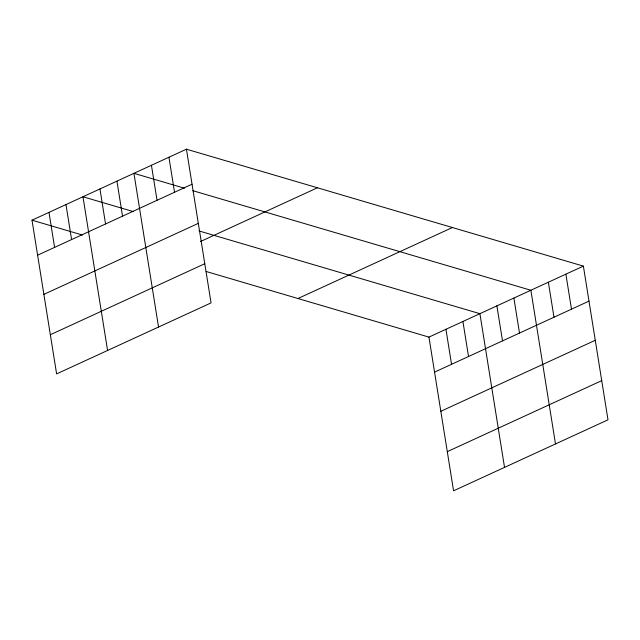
<?xml version="1.0" encoding="UTF-8"?>
<svg xmlns="http://www.w3.org/2000/svg" width="640" height="640" viewBox="0 0 640 640"><rect width="100%" height="100%" fill="white"/><g stroke="black" fill="none" stroke-linecap="round" stroke-linejoin="round"><path stroke-width="0.96" d="M186.432 149.192L211.056 302.896L56.616 373.888L32 220.184L186.432 149.192L583.384 266.112L608 419.816L453.568 490.808L428.944 337.104L206.104 271.464M37.608 255.192L192.04 184.208M43.88 294.36L198.312 223.376M200.544 241.504L317.424 187.776M50.344 334.72L204.776 263.728M297.952 298.52L452.392 227.528M428.944 337.104L583.384 266.112M434.552 372.12L588.992 301.128M440.832 411.28L595.264 340.296M447.296 451.64L601.728 380.648M184.448 188.216L133.928 173.328L158.544 327.032M192.872 190.696L530.872 290.248L555.496 443.952M133.488 211.64L82.96 196.76L107.584 350.456M198.984 230.928L479.912 313.68L504.528 467.376M32 220.184L82.528 235.064M565.88 274.16L571.488 309.168M548.376 282.208L553.984 317.216M513.888 298.056L519.496 333.072M496.896 305.872L502.504 340.88M462.92 321.488L468.528 356.496M445.936 329.296L451.544 364.304M168.928 157.24L174.536 192.248M151.432 165.288L157.04 200.296M116.936 181.136L122.544 216.152M99.952 188.952L105.56 223.96M65.976 204.568L71.584 239.576M48.984 212.376L54.592 247.384"/></g></svg>
